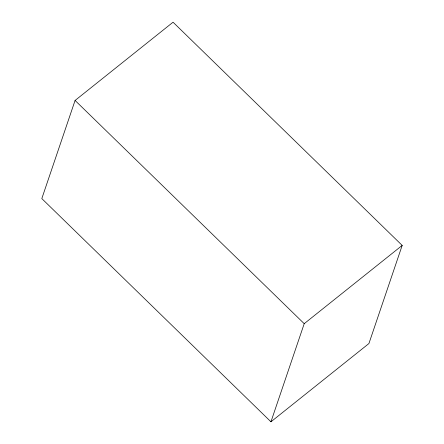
<?xml version="1.0" encoding="UTF-8"?>
<svg xmlns="http://www.w3.org/2000/svg" width="444" height="444" viewBox="0 0 444 444"><rect width="100%" height="100%" fill="white"/><g stroke="black" fill="none" stroke-linecap="round" stroke-linejoin="round"><path stroke-width="0.67" d="M75.08 100.461L41.814 198.585L270.945 421.8L368.92 343.539L402.186 245.415L173.055 22.2L75.08 100.461L304.212 323.676L270.945 421.8M304.212 323.676L402.186 245.415"/></g></svg>
